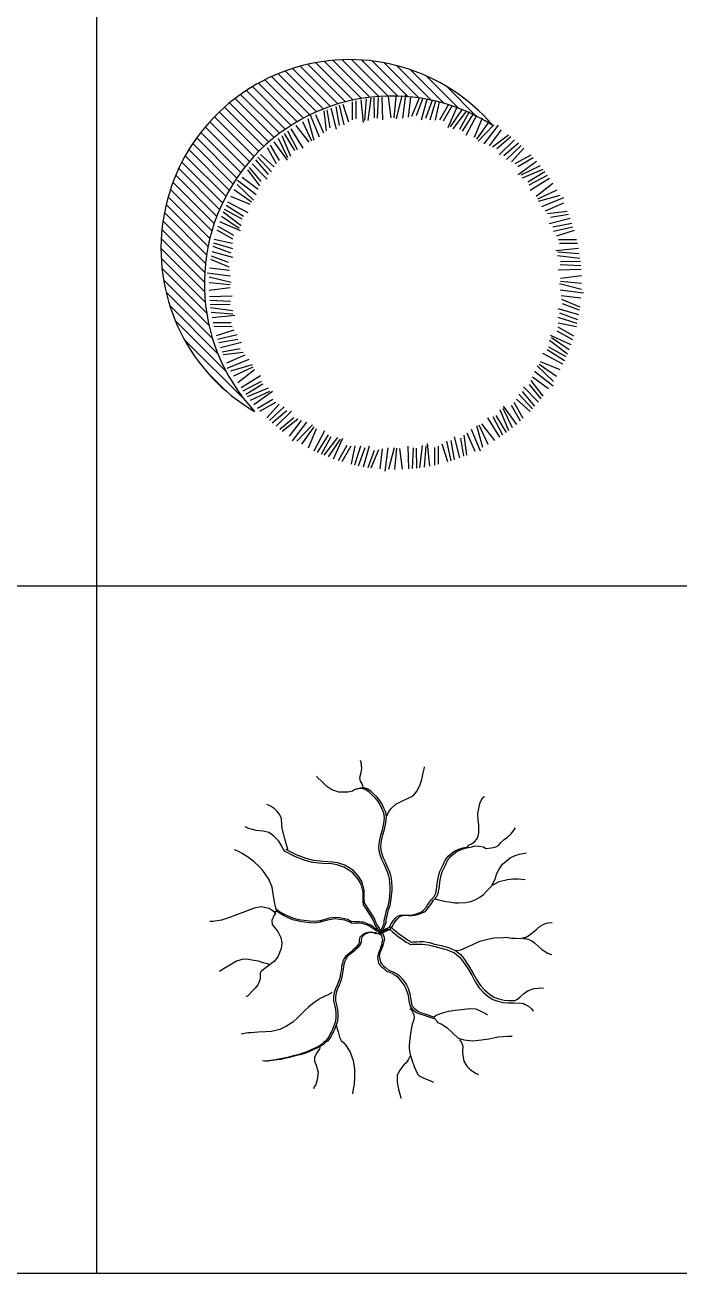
# Model space of a CAD drawing. Header units: millimetres. Extents: x -4017 to 59953, y -688 to 66564.
# Drawn here: x 3594 to 5842, y 9376 to 13663 of the extents above; entities that cross this region are included whole.
import ezdxf

# ---------------------------------------------------------------- set-up
doc = ezdxf.new("R2010")
doc.units = ezdxf.units.MM
doc.layers.add('www.cad-blocks.net', color=7, linetype='Continuous')
doc.styles.get("Standard").update_dxf_attribs({"font": 'arial.ttf'})

# ---------------------------------------------------------------- blocks, each defined once
blk = doc.blocks.new('A$C516926BB')
for p, q in [((6.2986, 38.5194), (6.2986, 0)), ((0, 2.361), (60.3118, 2.361)), ((0, 0), (62.4121, 0))]:
    blk.add_line(p, q)
blk = doc.blocks.new('A$C35657ADE')
for p, q in [((0.5579, 1.2445), (0.4273, 1.3751)), ((0.5823, 1.2535), (0.4522, 1.3836)), ((0.6075, 1.2617), (0.478, 1.3912)), ((0.6337, 1.269), (0.5048, 1.3979)), ((0.6607, 1.2753), (0.5325, 1.4035)), ((0.6889, 1.2806), (0.5614, 1.4081)), ((0.7182, 1.2847), (0.5914, 1.4115)), ((0.7487, 1.2876), (0.6228, 1.4135)), ((0.7807, 1.289), (0.6558, 1.4139)), ((0.8143, 1.2888), (0.6905, 1.4126)), ((0.8499, 1.2867), (0.7274, 1.4091)), ((0.8877, 1.2822), (0.7669, 1.4031)), ((0.9285, 1.2748), (0.8098, 1.3936)), ((0.9732, 1.2636), (0.8574, 1.3794)), ((0.4679, 1.2008), (0.3354, 1.3334)), ((0.4893, 1.2128), (0.3572, 1.3449)), ((0.5115, 1.2241), (0.3798, 1.3557)), ((0.5343, 1.2347), (0.4032, 1.3658)), ((1.0234, 1.2467), (0.9123, 1.3578)), ((0.4077, 1.1609), (0.2737, 1.2948)), ((0.4271, 1.1748), (0.2936, 1.3083)), ((0.4472, 1.1882), (0.3142, 1.3212)), ((0.7802, 1.2862), (0.7899, 1.2145)), ((0.8069, 1.2867), (0.8001, 1.2139)), ((0.8269, 1.2864), (0.8081, 1.2112)), ((0.8403, 1.2933), (0.8297, 1.2128)), ((1.0832, 1.2203), (0.982, 1.3215)), ((0.3531, 1.1152), (0.2179, 1.2504)), ((0.3707, 1.131), (0.2359, 1.2658)), ((0.3889, 1.1463), (0.2545, 1.2806)), ((0.584, 1.2473), (0.6023, 1.1753)), ((0.6013, 1.2534), (0.6128, 1.1879)), ((0.6128, 1.2571), (0.6284, 1.1901)), ((0.6249, 1.2608), (0.6444, 1.2002)), ((0.657, 1.2693), (0.6565, 1.207)), ((0.6699, 1.2722), (0.6698, 1.211)), ((0.6868, 1.2757), (0.695, 1.1982)), ((0.7055, 1.2789), (0.6997, 1.2055)), ((0.721, 1.2812), (0.7113, 1.2044)), ((0.7314, 1.2825), (0.7326, 1.2139)), ((0.7461, 1.284), (0.7432, 1.2128)), ((0.7589, 1.285), (0.7616, 1.2068)), ((0.8572, 1.2846), (0.849, 1.2166)), ((0.8877, 1.2814), (0.8614, 1.2183)), ((0.8985, 1.2799), (0.8765, 1.2208)), ((0.914, 1.2774), (0.8938, 1.206)), ((0.932, 1.2741), (0.9092, 1.2116)), ((0.9438, 1.2716), (0.9238, 1.2057)), ((0.9561, 1.2687), (0.9427, 1.2064)), ((0.9882, 1.26), (0.9566, 1.2063)), ((1.0008, 1.2561), (0.9702, 1.2031)), ((1.0172, 1.2506), (0.9855, 1.1795)), ((1.035, 1.2441), (0.9932, 1.1834)), ((0.3041, 1.064), (0.1675, 1.2005)), ((0.3198, 1.0817), (0.1837, 1.2178)), ((0.3362, 1.0987), (0.2005, 1.2344)), ((0.4867, 1.2018), (0.5171, 1.1354)), ((0.5042, 1.2115), (0.5254, 1.137)), ((0.5123, 1.2242), (0.5434, 1.1492)), ((0.5313, 1.2251), (0.5581, 1.1621)), ((0.5593, 1.2376), (0.568, 1.1697)), ((0.5694, 1.2417), (0.5799, 1.1795)), ((1.0495, 1.2383), (1.0028, 1.1766)), ((1.0592, 1.2342), (1.026, 1.1742)), ((1.0727, 1.2282), (1.0346, 1.1679)), ((1.0843, 1.2227), (1.0475, 1.1536)), ((1.1033, 1.2131), (1.0759, 1.146)), ((0.2745, 1.0267), (0.137, 1.1642)), ((0.289, 1.0457), (0.152, 1.1827)), ((0.4234, 1.1604), (0.4587, 1.1016)), ((0.4353, 1.169), (0.4685, 1.1059)), ((0.4459, 1.1763), (0.4873, 1.1099)), ((0.4637, 1.188), (0.5081, 1.1307)), ((1.1267, 1.2001), (1.0844, 1.1405)), ((1.1439, 1.1898), (1.09, 1.1342)), ((1.159, 1.1891), (1.1095, 1.1247)), ((1.1692, 1.1732), (1.1281, 1.1184)), ((0.2474, 0.987), (0.109, 1.1254)), ((0.2607, 1.0072), (0.1227, 1.1451)), ((0.3752, 1.1207), (0.4058, 1.0677)), ((0.3881, 1.1322), (0.434, 1.0692)), ((0.4027, 1.1443), (0.4344, 1.0778)), ((0.415, 1.154), (0.445, 1.0827)), ((1.194, 1.1551), (1.1397, 1.1136)), ((1.2026, 1.1484), (1.154, 1.1082)), ((1.2148, 1.1386), (1.1616, 1.0868)), ((1.2287, 1.1266), (1.1778, 1.0839)), ((1.2377, 1.1186), (1.1875, 1.0715)), ((0.223, 0.9446), (0.0836, 1.084)), ((0.2349, 0.9661), (0.096, 1.105)), ((0.3333, 1.0791), (0.3804, 1.0289)), ((0.342, 1.0884), (0.3892, 1.0456)), ((0.3655, 1.1118), (0.3963, 1.0575)), ((1.2469, 1.1099), (1.2042, 1.0627)), ((1.2704, 1.0864), (1.2161, 1.0556)), ((1.2793, 1.0767), (1.2263, 1.0461)), ((0.2015, 0.8993), (0.0609, 1.0399)), ((0.2119, 0.9223), (0.0719, 1.0623)), ((0.2968, 1.0354), (0.3383, 0.9811)), ((0.3035, 1.044), (0.3437, 0.9954)), ((0.3133, 1.0562), (0.3651, 1.003)), ((0.3252, 1.0701), (0.3679, 1.0192)), ((1.2908, 1.0638), (1.2278, 1.0179)), ((1.3029, 1.0492), (1.2364, 1.0175)), ((1.3126, 1.0369), (1.2413, 1.0069)), ((0.1829, 0.851), (0.0411, 0.9928)), ((0.1918, 0.8756), (0.0506, 1.0167)), ((0.2628, 1.0004), (0.3272, 0.9509)), ((0.2787, 1.0106), (0.3335, 0.9695)), ((1.319, 1.0285), (1.2602, 0.9932)), ((1.3276, 1.0166), (1.2645, 0.9834)), ((1.3349, 1.006), (1.2685, 0.9646)), ((1.3466, 0.9882), (1.2893, 0.9438)), ((0.1749, 0.8256), (0.0324, 0.9681)), ((0.2388, 0.9447), (0.3059, 0.9173)), ((0.2518, 0.9681), (0.3114, 0.9258)), ((0.2621, 0.9853), (0.3177, 0.9314)), ((1.3604, 0.9652), (1.294, 0.9347)), ((1.3701, 0.9477), (1.2956, 0.9265)), ((0.1617, 0.772), (0.0177, 0.916)), ((0.1678, 0.7993), (0.0246, 0.9425)), ((0.2177, 0.9006), (0.2777, 0.8674)), ((0.2237, 0.9141), (0.284, 0.876)), ((0.2292, 0.9257), (0.2983, 0.8889)), ((1.3828, 0.9396), (1.3078, 0.9085)), ((1.3837, 0.9206), (1.3207, 0.8938)), ((0.1528, 0.7141), (0.0069, 0.86)), ((0.1567, 0.7437), (0.0118, 0.8885)), ((0.2013, 0.8586), (0.2724, 0.8269)), ((0.2078, 0.8764), (0.2685, 0.8346)), ((0.2136, 0.8909), (0.2752, 0.8442)), ((1.3962, 0.8926), (1.3283, 0.8838)), ((1.4059, 0.8679), (1.3339, 0.8496)), ((1.4003, 0.8825), (1.3381, 0.872)), ((0.1502, 0.6833), (0.0032, 0.8303)), ((0.1919, 0.8296), (0.2456, 0.798)), ((0.1958, 0.8422), (0.2488, 0.8116)), ((1.412, 0.8506), (1.3465, 0.8391)), ((1.4157, 0.8391), (1.3487, 0.8235)), ((1.4194, 0.827), (1.3588, 0.8075)), ((0.149, 0.6511), (0.0009, 0.7992)), ((0.1778, 0.7734), (0.2403, 0.7506)), ((0.1803, 0.7852), (0.2462, 0.7652)), ((0.1832, 0.7975), (0.2455, 0.7841)), ((1.4279, 0.7949), (1.3656, 0.7954)), ((1.4308, 0.782), (1.3696, 0.7821)), ((0.1496, 0.6171), (0, 0.7667)), ((0.1521, 0.5811), (0.0008, 0.7324)), ((0.1705, 0.7291), (0.2336, 0.7028)), ((0.172, 0.7399), (0.2311, 0.7179)), ((0.1745, 0.7554), (0.2459, 0.7352)), ((1.4343, 0.7651), (1.3568, 0.7569)), ((1.4398, 0.7309), (1.363, 0.7406)), ((1.4375, 0.7464), (1.3641, 0.7522)), ((0.1571, 0.5428), (0.0037, 0.6961)), ((0.1673, 0.6986), (0.2353, 0.6904)), ((1.4436, 0.693), (1.3654, 0.6903)), ((1.4426, 0.7058), (1.3714, 0.7087)), ((1.4411, 0.7205), (1.3725, 0.7193)), ((0.1651, 0.5013), (0.0091, 0.6573)), ((0.1586, 0.6817), (0.2391, 0.6711)), ((0.1652, 0.6483), (0.238, 0.6415)), ((0.1655, 0.6683), (0.2407, 0.6495)), ((1.445, 0.6249), (1.3698, 0.6438)), ((1.4453, 0.645), (1.3725, 0.6518)), ((1.4448, 0.6717), (1.373, 0.662)), ((0.1773, 0.4557), (0.0176, 0.6154)), ((0.1657, 0.6216), (0.2374, 0.6313)), ((0.1668, 0.6003), (0.2451, 0.603)), ((1.4519, 0.6116), (1.3714, 0.6222)), ((1.4432, 0.5947), (1.3752, 0.6029)), ((0.1956, 0.404), (0.0305, 0.5691)), ((0.1679, 0.5875), (0.2391, 0.5846)), ((0.1694, 0.5728), (0.238, 0.574)), ((0.1707, 0.5624), (0.2475, 0.5527)), ((1.436, 0.5379), (1.3646, 0.5581)), ((1.44, 0.5642), (1.3769, 0.5905)), ((1.4385, 0.5534), (1.3794, 0.5754)), ((0.2247, 0.3415), (0.0498, 0.5164)), ((0.173, 0.5469), (0.2464, 0.5411)), ((0.1762, 0.5282), (0.2537, 0.5364)), ((1.4302, 0.5081), (1.3643, 0.528)), ((1.4327, 0.5199), (1.3702, 0.5427)), ((0.1796, 0.5113), (0.2409, 0.5112)), ((0.1826, 0.4984), (0.2449, 0.4979)), ((0.1911, 0.4663), (0.2517, 0.4858)), ((1.4147, 0.4511), (1.3617, 0.4817)), ((1.4186, 0.4637), (1.3649, 0.4953)), ((1.4273, 0.4957), (1.365, 0.5092)), ((0.2879, 0.2449), (0.081, 0.4518)), ((0.1948, 0.4542), (0.2618, 0.4698)), ((0.1985, 0.4427), (0.264, 0.4542)), ((0.2046, 0.4254), (0.2766, 0.4437)), ((1.3969, 0.4024), (1.3352, 0.4491)), ((1.4092, 0.4347), (1.3381, 0.4664)), ((1.4027, 0.4169), (1.342, 0.4587)), ((0.2102, 0.4108), (0.2724, 0.4213)), ((0.2143, 0.4007), (0.2822, 0.4094)), ((0.2268, 0.3727), (0.2898, 0.3995)), ((1.3813, 0.3676), (1.3122, 0.4044)), ((1.3868, 0.3792), (1.3265, 0.4173)), ((1.3928, 0.3927), (1.3328, 0.4259)), ((0.2277, 0.3537), (0.3027, 0.3848)), ((0.2404, 0.3456), (0.3149, 0.3668)), ((0.2501, 0.3281), (0.3165, 0.3585)), ((0.2639, 0.3051), (0.3212, 0.3495)), ((1.3484, 0.308), (1.2928, 0.3619)), ((1.3587, 0.3252), (1.2991, 0.3674)), ((1.3717, 0.3486), (1.3046, 0.376)), ((0.224, 0.2754), (0.1582, 0.3412)), ((0.2756, 0.2873), (0.342, 0.3287)), ((0.2829, 0.2767), (0.346, 0.3099)), ((0.2915, 0.2648), (0.3503, 0.3001)), ((1.3137, 0.2579), (1.2722, 0.3122)), ((1.3318, 0.2827), (1.277, 0.3238)), ((1.3477, 0.2929), (1.2833, 0.3424)), ((0.2979, 0.2564), (0.3692, 0.2864)), ((0.3076, 0.2441), (0.3741, 0.2758)), ((0.3197, 0.2295), (0.3827, 0.2754)), ((1.2772, 0.2142), (1.2301, 0.2644)), ((1.2852, 0.2232), (1.2425, 0.2741)), ((1.2972, 0.2371), (1.2454, 0.2903)), ((1.307, 0.2493), (1.2668, 0.2979)), ((0.3312, 0.2166), (0.3842, 0.2472)), ((0.3401, 0.2069), (0.3943, 0.2377)), ((0.3635, 0.1834), (0.4063, 0.2306)), ((0.3728, 0.1747), (0.423, 0.2218)), ((1.2078, 0.149), (1.1761, 0.2155)), ((1.2224, 0.1611), (1.1765, 0.2241)), ((1.2353, 0.1726), (1.2047, 0.2256)), ((1.245, 0.1815), (1.2142, 0.2358)), ((1.2685, 0.2049), (1.2213, 0.2477)), ((0.3818, 0.1666), (0.4327, 0.2093)), ((0.3957, 0.1547), (0.4489, 0.2065)), ((0.4079, 0.1449), (0.4565, 0.1851)), ((0.4165, 0.1382), (0.4708, 0.1797)), ((0.4413, 0.1201), (0.4824, 0.1749)), ((1.1646, 0.117), (1.1232, 0.1834)), ((1.1752, 0.1243), (1.142, 0.1874)), ((1.1871, 0.1329), (1.1518, 0.1917)), ((1.1955, 0.1393), (1.1655, 0.2106)), ((0.4515, 0.1042), (0.501, 0.1686)), ((0.4666, 0.1035), (0.5205, 0.1591)), ((0.4838, 0.0932), (0.526, 0.1528)), ((0.5072, 0.0802), (0.5346, 0.1473)), ((0.5262, 0.0706), (0.563, 0.1397)), ((1.0792, 0.0682), (1.0524, 0.1312)), ((1.0982, 0.0691), (1.0671, 0.1441)), ((1.1063, 0.0818), (1.0851, 0.1563)), ((1.1238, 0.0915), (1.0933, 0.1579)), ((1.1468, 0.1053), (1.1024, 0.1626)), ((0.5378, 0.0651), (0.5759, 0.1254)), ((0.5513, 0.0591), (0.5845, 0.1191)), ((0.561, 0.055), (0.6077, 0.1166)), ((0.5755, 0.0492), (0.6173, 0.1099)), ((0.5933, 0.0427), (0.625, 0.1138)), ((0.6097, 0.0372), (0.6403, 0.0902)), ((0.6223, 0.0333), (0.6539, 0.087)), ((0.6543, 0.0246), (0.6678, 0.0869)), ((0.6667, 0.0217), (0.6866, 0.0876)), ((0.6965, 0.0159), (0.7167, 0.0873)), ((0.8516, 0.0082), (0.8489, 0.0865)), ((0.8895, 0.0121), (0.8992, 0.0889)), ((0.905, 0.0144), (0.9108, 0.0878)), ((0.9237, 0.0176), (0.9155, 0.0951)), ((0.9535, 0.024), (0.954, 0.0863)), ((0.9856, 0.0325), (0.9661, 0.0931)), ((0.9977, 0.0362), (0.9821, 0.1032)), ((1.0092, 0.0399), (0.9977, 0.1054)), ((1.0265, 0.046), (1.0082, 0.118)), ((1.0411, 0.0516), (1.0306, 0.1138)), ((1.0512, 0.0557), (1.0424, 0.1236)), ((0.6785, 0.0192), (0.7013, 0.0817)), ((0.712, 0.0134), (0.734, 0.0725)), ((0.7228, 0.0119), (0.7491, 0.075)), ((0.7533, 0.0087), (0.7615, 0.0767)), ((0.7702, 0), (0.7808, 0.0805)), ((0.7835, 0.0069), (0.8024, 0.0821)), ((0.8036, 0.0066), (0.8104, 0.0794)), ((0.8303, 0.0071), (0.8206, 0.0788)), ((0.8644, 0.0093), (0.8673, 0.0805)), ((0.8791, 0.0108), (0.8779, 0.0794)), ((0.9406, 0.021), (0.9407, 0.0823))]:
    blk.add_line(p, q)
for centre, radius, start, end in [((0.6484, 0.7656), 0.6484, 40.623, 239.745), ((0.7935, 0.6446), 0.6445, 57.4265, 222.9415)]:
    blk.add_arc(centre, radius, start, end)
at = {"width": 0.8, "flags": 9}
for tag, p in [('XSIZE', (0.8032, 0.6378)), ('YSIZE', (0.8049, 0.6413))]:
    blk.add_attdef(tag, p, '', height=0.000252, rotation=334.4599, dxfattribs=at)
blk = doc.blocks.new('A$C0A6C3B60')
for p, q in [((0.5207, 1.155), (0.5185, 1.1609)), ((0.5163, 1.1023), (0.5205, 1.1198)), ((0.5205, 1.1198), (0.5225, 1.1329)), ((0.5225, 1.1329), (0.5207, 1.155)), ((0.7286, 1.0952), (0.7337, 1.1179)), ((0.7337, 1.1179), (0.7377, 1.1366)), ((0.7377, 1.1366), (0.7383, 1.1391)), ((0.3708, 1.1025), (0.3682, 1.1069)), ((0.3854, 1.0883), (0.3708, 1.1025)), ((0.4024, 1.0713), (0.3854, 1.0883)), ((0.5183, 1.089), (0.5163, 1.1023)), ((0.5247, 1.0782), (0.5183, 1.089)), ((0.5272, 1.0694), (0.5247, 1.0782)), ((0.7127, 1.0561), (0.7229, 1.0782)), ((0.7229, 1.0782), (0.7286, 1.0952)), ((0.4201, 1.0595), (0.4024, 1.0713)), ((0.4434, 1.052), (0.4201, 1.0595)), ((0.4741, 1.0522), (0.4434, 1.052)), ((0.4905, 1.0554), (0.4741, 1.0522)), ((0.4973, 1.06), (0.4905, 1.0554)), ((0.5053, 1.063), (0.4973, 1.06)), ((0.5066, 1.0623), (0.5053, 1.063)), ((0.5099, 1.063), (0.5062, 1.0625)), ((0.5062, 1.0625), (0.5066, 1.0623)), ((0.523, 1.0646), (0.5099, 1.063)), ((0.5168, 1.0651), (0.513, 1.0646)), ((0.5298, 1.0667), (0.5168, 1.0651)), ((0.534, 1.0609), (0.523, 1.0646)), ((0.5298, 1.0667), (0.5272, 1.0694)), ((0.5409, 1.063), (0.5298, 1.0667)), ((0.5466, 1.0533), (0.534, 1.0609)), ((0.5535, 1.0554), (0.5409, 1.063)), ((0.557, 1.043), (0.5466, 1.0533)), ((0.5639, 1.0451), (0.5535, 1.0554)), ((0.5687, 1.0324), (0.557, 1.043)), ((0.5756, 1.0345), (0.5639, 1.0451)), ((0.5765, 1.0228), (0.5687, 1.0324)), ((0.5833, 1.0248), (0.5756, 1.0345)), ((0.6777, 1.0285), (0.6985, 1.0393)), ((0.6985, 1.0393), (0.7127, 1.0561)), ((0.9325, 1.0234), (0.9356, 1.0292)), ((0.9356, 1.0292), (0.9389, 1.0329)), ((0.9389, 1.0329), (0.9446, 1.0366)), ((0.2021, 1.0071), (0.1957, 1.0094)), ((0.2112, 1.0023), (0.2021, 1.0071)), ((0.2209, 0.9959), (0.2112, 1.0023)), ((0.2313, 0.9857), (0.2209, 0.9959)), ((0.5849, 1.0106), (0.5765, 1.0228)), ((0.5917, 1.0126), (0.5833, 1.0248)), ((0.5913, 0.9952), (0.5849, 1.0106)), ((0.5977, 0.9807), (0.5913, 0.9952)), ((0.5981, 0.9972), (0.5917, 1.0126)), ((0.6046, 0.9827), (0.5981, 0.9972)), ((0.6123, 0.9784), (0.622, 0.9947)), ((0.622, 0.9947), (0.6393, 1.0101)), ((0.6393, 1.0101), (0.6623, 1.0214)), ((0.6623, 1.0214), (0.6777, 1.0285)), ((0.9214, 0.9779), (0.9285, 1.0126)), ((0.9285, 1.0126), (0.9325, 1.0234)), ((0.2397, 0.9765), (0.2313, 0.9857)), ((0.2461, 0.9611), (0.2397, 0.9765)), ((0.2477, 0.942), (0.2461, 0.9611)), ((0.5942, 0.922), (0.5986, 0.9441)), ((0.6001, 0.9637), (0.5977, 0.9807)), ((0.5986, 0.9441), (0.6001, 0.9637)), ((0.601, 0.9241), (0.6054, 0.9462)), ((0.607, 0.9657), (0.6046, 0.9827)), ((0.6054, 0.9462), (0.607, 0.9657)), ((0.6099, 0.9715), (0.6123, 0.9784)), ((0.9219, 0.9556), (0.9214, 0.9779)), ((0.9243, 0.94), (0.9219, 0.9556)), ((0.1223, 0.9326), (0.1221, 0.9328)), ((0.1333, 0.9264), (0.1223, 0.9326)), ((0.1466, 0.923), (0.1333, 0.9264)), ((0.1597, 0.92), (0.1466, 0.923)), ((0.1833, 0.9179), (0.1597, 0.92)), ((0.2028, 0.9128), (0.1833, 0.9179)), ((0.2194, 0.9018), (0.2028, 0.9128)), ((0.237, 0.8834), (0.2194, 0.9018)), ((0.2494, 0.9264), (0.2477, 0.942)), ((0.2578, 0.8919), (0.2494, 0.9264)), ((0.5835, 0.8825), (0.5884, 0.9036)), ((0.5884, 0.9036), (0.5942, 0.922)), ((0.5904, 0.8846), (0.5953, 0.9057)), ((0.5953, 0.9057), (0.601, 0.9241)), ((0.9174, 0.8903), (0.9221, 0.9009)), ((0.9221, 0.9009), (0.925, 0.9126)), ((0.9245, 0.9273), (0.9243, 0.94)), ((0.925, 0.9126), (0.9245, 0.9273)), ((1.0229, 0.897), (1.0346, 0.9073)), ((1.0346, 0.9073), (1.0466, 0.922)), ((1.0466, 0.922), (1.051, 0.9294)), ((0.2474, 0.8662), (0.237, 0.8834)), ((0.2525, 0.8563), (0.2474, 0.8662)), ((0.2651, 0.8678), (0.2578, 0.8919)), ((0.2671, 0.8593), (0.2651, 0.8678)), ((0.268, 0.8558), (0.2671, 0.8593)), ((0.5816, 0.8643), (0.5835, 0.8825)), ((0.5827, 0.8489), (0.5816, 0.8643)), ((0.5884, 0.8664), (0.5904, 0.8846)), ((0.5895, 0.851), (0.5884, 0.8664)), ((0.8562, 0.8561), (0.8697, 0.8604)), ((0.8644, 0.8549), (0.8779, 0.8593)), ((0.8697, 0.8604), (0.8863, 0.8634)), ((0.8779, 0.8593), (0.8944, 0.8623)), ((0.8863, 0.8634), (0.8894, 0.8694)), ((0.8894, 0.8694), (0.8993, 0.8742)), ((0.8944, 0.8623), (0.9011, 0.8634)), ((0.8993, 0.8742), (0.9097, 0.8816)), ((0.9011, 0.8634), (0.9113, 0.8671)), ((0.9097, 0.8816), (0.9174, 0.8903)), ((0.9113, 0.8671), (0.9256, 0.8666)), ((0.9256, 0.8666), (0.9404, 0.8634)), ((0.9404, 0.8634), (0.9482, 0.8586)), ((0.9482, 0.8586), (0.9679, 0.8602)), ((0.9679, 0.8602), (0.9829, 0.8639)), ((0.9829, 0.8639), (0.9935, 0.8696)), ((0.9935, 0.8696), (0.9997, 0.879)), ((0.9997, 0.879), (1.0114, 0.8896)), ((1.0114, 0.8896), (1.0229, 0.897)), ((0.0971, 0.8492), (0.0849, 0.8535)), ((0.1092, 0.8425), (0.0971, 0.8492)), ((0.13, 0.8298), (0.1092, 0.8425)), ((0.153, 0.8121), (0.13, 0.8298)), ((0.2589, 0.848), (0.2525, 0.8563)), ((0.2919, 0.8305), (0.2589, 0.848)), ((0.2623, 0.8547), (0.268, 0.8558)), ((0.2952, 0.8372), (0.2623, 0.8547)), ((0.3275, 0.8174), (0.2919, 0.8305)), ((0.3308, 0.8241), (0.2952, 0.8372)), ((0.3529, 0.8103), (0.3275, 0.8174)), ((0.3562, 0.817), (0.3308, 0.8241)), ((0.3912, 0.8131), (0.3562, 0.817)), ((0.5869, 0.8328), (0.5827, 0.8489)), ((0.5911, 0.8204), (0.5869, 0.8328)), ((0.5937, 0.8349), (0.5895, 0.851)), ((0.597, 0.8089), (0.5911, 0.8204)), ((0.5979, 0.8225), (0.5937, 0.8349)), ((0.6039, 0.811), (0.5979, 0.8225)), ((0.8016, 0.8025), (0.8093, 0.8177)), ((0.8093, 0.8177), (0.819, 0.8319)), ((0.8098, 0.8013), (0.8175, 0.8165)), ((0.8175, 0.8165), (0.8272, 0.8308)), ((0.819, 0.8319), (0.8387, 0.8482)), ((0.8272, 0.8308), (0.8469, 0.8471)), ((0.8387, 0.8482), (0.8562, 0.8561)), ((0.8469, 0.8471), (0.8644, 0.8549)), ((1.0059, 0.8041), (1.0198, 0.8163)), ((1.0198, 0.8163), (1.032, 0.8262)), ((1.032, 0.8262), (1.0499, 0.8344)), ((1.0499, 0.8344), (1.064, 0.8383)), ((1.064, 0.8383), (1.0762, 0.8411)), ((1.0762, 0.8411), (1.0884, 0.8434)), ((0.1711, 0.7956), (0.153, 0.8121)), ((0.1822, 0.7825), (0.1711, 0.7956)), ((0.2025, 0.7526), (0.1822, 0.7825)), ((0.3879, 0.8064), (0.3529, 0.8103)), ((0.4188, 0.805), (0.3879, 0.8064)), ((0.4221, 0.8117), (0.3912, 0.8131)), ((0.4374, 0.8027), (0.4188, 0.805)), ((0.4407, 0.8094), (0.4221, 0.8117)), ((0.461, 0.794), (0.4374, 0.8027)), ((0.4644, 0.8006), (0.4407, 0.8094)), ((0.4911, 0.7756), (0.461, 0.794)), ((0.4944, 0.7822), (0.4644, 0.8006)), ((0.5104, 0.7533), (0.4911, 0.7756)), ((0.5137, 0.7599), (0.4944, 0.7822)), ((0.6028, 0.796), (0.597, 0.8089)), ((0.607, 0.7848), (0.6028, 0.796)), ((0.6096, 0.7981), (0.6039, 0.811)), ((0.6123, 0.7744), (0.607, 0.7848)), ((0.6138, 0.7868), (0.6096, 0.7981)), ((0.6149, 0.7634), (0.6123, 0.7744)), ((0.6191, 0.7765), (0.6138, 0.7868)), ((0.6218, 0.7655), (0.6191, 0.7765)), ((0.7874, 0.7675), (0.7907, 0.7795)), ((0.7907, 0.7795), (0.7952, 0.7889)), ((0.7952, 0.7889), (0.8016, 0.8025)), ((0.7956, 0.7664), (0.7989, 0.7783)), ((0.7989, 0.7783), (0.8033, 0.7878)), ((0.8033, 0.7878), (0.8098, 0.8013)), ((0.9807, 0.7542), (0.9869, 0.7721)), ((0.9869, 0.7721), (0.9942, 0.7871)), ((0.9942, 0.7871), (1.0059, 0.8041)), ((0.214, 0.7252), (0.2025, 0.7526)), ((0.5207, 0.7358), (0.5104, 0.7533)), ((0.5241, 0.7425), (0.5137, 0.7599)), ((0.5269, 0.7087), (0.5207, 0.7358)), ((0.5303, 0.7153), (0.5241, 0.7425)), ((0.6174, 0.7537), (0.6149, 0.7634)), ((0.6187, 0.7404), (0.6174, 0.7537)), ((0.62, 0.725), (0.6187, 0.7404)), ((0.6242, 0.7558), (0.6218, 0.7655)), ((0.6256, 0.7425), (0.6242, 0.7558)), ((0.6269, 0.7271), (0.6256, 0.7425)), ((0.7808, 0.7275), (0.7828, 0.7448)), ((0.7828, 0.7448), (0.7874, 0.7675)), ((0.789, 0.7264), (0.791, 0.7436)), ((0.791, 0.7436), (0.7956, 0.7664)), ((0.9544, 0.7156), (0.9718, 0.7321)), ((0.9696, 0.7326), (0.9727, 0.7367)), ((0.9718, 0.7321), (0.9951, 0.745)), ((0.9727, 0.7367), (0.9807, 0.7542)), ((0.9951, 0.745), (1.0229, 0.7517)), ((1.0229, 0.7517), (1.0419, 0.7537)), ((1.0419, 0.7537), (1.0598, 0.754)), ((1.0598, 0.754), (1.0729, 0.7533)), ((1.0729, 0.7533), (1.0835, 0.7523)), ((0.2196, 0.6944), (0.214, 0.7252)), ((0.2258, 0.6583), (0.2196, 0.6944)), ((0.5274, 0.6907), (0.5269, 0.7087)), ((0.5269, 0.6779), (0.5274, 0.6907)), ((0.5307, 0.6974), (0.5303, 0.7153)), ((0.5303, 0.6845), (0.5307, 0.6974)), ((0.6172, 0.6831), (0.6205, 0.713)), ((0.6205, 0.713), (0.62, 0.725)), ((0.624, 0.6852), (0.6273, 0.7151)), ((0.6273, 0.7151), (0.6269, 0.7271)), ((0.7607, 0.6815), (0.7708, 0.6933)), ((0.7688, 0.6804), (0.779, 0.6921)), ((0.7708, 0.6933), (0.7766, 0.7043)), ((0.7766, 0.7043), (0.7788, 0.7179)), ((0.7788, 0.7179), (0.7808, 0.7275)), ((0.779, 0.6921), (0.7848, 0.7031)), ((0.7848, 0.7031), (0.787, 0.7167)), ((0.787, 0.7167), (0.789, 0.7264)), ((0.9124, 0.6824), (0.9281, 0.6912)), ((0.9281, 0.6912), (0.9404, 0.7008)), ((0.9404, 0.7008), (0.9544, 0.7156)), ((0.1528, 0.6537), (0.1225, 0.6422)), ((0.1773, 0.6581), (0.1528, 0.6537)), ((0.2041, 0.6523), (0.1773, 0.6581)), ((0.2147, 0.6454), (0.2041, 0.6523)), ((0.222, 0.6392), (0.2147, 0.6454)), ((0.2286, 0.65), (0.2258, 0.6583)), ((0.2291, 0.6452), (0.2286, 0.65)), ((0.2304, 0.6429), (0.2291, 0.6452)), ((0.2366, 0.6434), (0.2306, 0.648)), ((0.2541, 0.6332), (0.2366, 0.6434)), ((0.5285, 0.665), (0.5269, 0.6779)), ((0.5404, 0.6466), (0.5285, 0.665)), ((0.5318, 0.6716), (0.5303, 0.6845)), ((0.5437, 0.6532), (0.5318, 0.6716)), ((0.5621, 0.613), (0.5404, 0.6466)), ((0.5654, 0.6197), (0.5437, 0.6532)), ((0.6048, 0.6346), (0.6079, 0.6468)), ((0.6079, 0.6468), (0.6132, 0.6601)), ((0.6116, 0.6367), (0.6147, 0.6489)), ((0.6132, 0.6601), (0.6172, 0.6831)), ((0.6147, 0.6489), (0.62, 0.6622)), ((0.62, 0.6622), (0.624, 0.6852)), ((0.7271, 0.6406), (0.7341, 0.6459)), ((0.7341, 0.6459), (0.745, 0.6583)), ((0.7352, 0.6395), (0.7423, 0.6447)), ((0.7423, 0.6447), (0.7531, 0.6572)), ((0.745, 0.6583), (0.7534, 0.6705)), ((0.7531, 0.6572), (0.7616, 0.6693)), ((0.7534, 0.6705), (0.7607, 0.6815)), ((0.7616, 0.6693), (0.7688, 0.6804)), ((0.775, 0.685), (0.787, 0.6815)), ((0.787, 0.6815), (0.7916, 0.6813)), ((0.7916, 0.6813), (0.7967, 0.6792)), ((0.7967, 0.6792), (0.8129, 0.6765)), ((0.8129, 0.6765), (0.8232, 0.6751)), ((0.8232, 0.6751), (0.8425, 0.6712)), ((0.8425, 0.6712), (0.8549, 0.6721)), ((0.8549, 0.6721), (0.879, 0.673)), ((0.879, 0.673), (0.8973, 0.6758)), ((0.8973, 0.6758), (0.9124, 0.6824)), ((0.0122, 0.607), (0, 0.6075)), ((0.0405, 0.6116), (0.0122, 0.607)), ((0.0679, 0.6208), (0.0405, 0.6116)), ((0.0918, 0.6305), (0.0679, 0.6208)), ((0.1225, 0.6422), (0.0918, 0.6305)), ((0.2209, 0.6296), (0.2129, 0.6109)), ((0.2129, 0.6109), (0.214, 0.5974)), ((0.226, 0.636), (0.2209, 0.6296)), ((0.2304, 0.6429), (0.222, 0.6392)), ((0.222, 0.6392), (0.2267, 0.6362)), ((0.2267, 0.6362), (0.226, 0.636)), ((0.2364, 0.6383), (0.2304, 0.6429)), ((0.2539, 0.6282), (0.2364, 0.6383)), ((0.2669, 0.6215), (0.2539, 0.6282)), ((0.2671, 0.6266), (0.2541, 0.6332)), ((0.2855, 0.6137), (0.2669, 0.6215)), ((0.2857, 0.6188), (0.2671, 0.6266)), ((0.3045, 0.6082), (0.2855, 0.6137)), ((0.3047, 0.6132), (0.2857, 0.6188)), ((0.3244, 0.6054), (0.3045, 0.6082)), ((0.3246, 0.6105), (0.3047, 0.6132)), ((0.3438, 0.6031), (0.3244, 0.6054)), ((0.3441, 0.6082), (0.3246, 0.6105)), ((0.3591, 0.6022), (0.3438, 0.6031)), ((0.3593, 0.6073), (0.3441, 0.6082)), ((0.379, 0.6047), (0.3591, 0.6022)), ((0.3792, 0.6098), (0.3593, 0.6073)), ((0.3918, 0.6082), (0.379, 0.6047)), ((0.3921, 0.6132), (0.3792, 0.6098)), ((0.4104, 0.6137), (0.3918, 0.6082)), ((0.4106, 0.6188), (0.3921, 0.6132)), ((0.4307, 0.6162), (0.4104, 0.6137)), ((0.431, 0.6213), (0.4106, 0.6188)), ((0.446, 0.6148), (0.4307, 0.6162)), ((0.4462, 0.6199), (0.431, 0.6213)), ((0.4639, 0.6119), (0.446, 0.6148)), ((0.4641, 0.6169), (0.4462, 0.6199)), ((0.4739, 0.6089), (0.4639, 0.6119)), ((0.4741, 0.6139), (0.4641, 0.6169)), ((0.4814, 0.605), (0.4739, 0.6089)), ((0.4816, 0.61), (0.4741, 0.6139)), ((0.4874, 0.602), (0.4814, 0.605)), ((0.4876, 0.607), (0.4816, 0.61)), ((0.4986, 0.6011), (0.4874, 0.602)), ((0.4989, 0.6061), (0.4876, 0.607)), ((0.5139, 0.6015), (0.4986, 0.6011)), ((0.5141, 0.6066), (0.4989, 0.6061)), ((0.5227, 0.6004), (0.5139, 0.6015)), ((0.523, 0.6054), (0.5141, 0.6066)), ((0.5278, 0.5999), (0.5227, 0.6004)), ((0.528, 0.605), (0.523, 0.6054)), ((0.5338, 0.6027), (0.528, 0.605)), ((0.5395, 0.6011), (0.5338, 0.6027)), ((0.5471, 0.5976), (0.5395, 0.6011)), ((0.5698, 0.593), (0.5621, 0.613)), ((0.5732, 0.5997), (0.5654, 0.6197)), ((0.5957, 0.593), (0.599, 0.6015)), ((0.599, 0.6015), (0.5997, 0.6086)), ((0.5997, 0.6086), (0.601, 0.6167)), ((0.601, 0.6167), (0.603, 0.625)), ((0.6026, 0.5951), (0.6059, 0.6036)), ((0.603, 0.625), (0.6048, 0.6346)), ((0.6059, 0.6036), (0.6065, 0.6107)), ((0.6065, 0.6107), (0.6079, 0.6188)), ((0.6079, 0.6188), (0.6099, 0.627)), ((0.6099, 0.627), (0.6116, 0.6367)), ((0.6233, 0.599), (0.63, 0.6102)), ((0.63, 0.6102), (0.6382, 0.6194)), ((0.6315, 0.5978), (0.6382, 0.6091)), ((0.6382, 0.6194), (0.645, 0.6259)), ((0.6382, 0.6091), (0.6463, 0.6183)), ((0.645, 0.6259), (0.6545, 0.6289)), ((0.6463, 0.6183), (0.6532, 0.6247)), ((0.6532, 0.6247), (0.6627, 0.6277)), ((0.6545, 0.6289), (0.6634, 0.6303)), ((0.6627, 0.6277), (0.6716, 0.6291)), ((0.6634, 0.6303), (0.6746, 0.6296)), ((0.6716, 0.6291), (0.6828, 0.6284)), ((0.6746, 0.6296), (0.6866, 0.6289)), ((0.6828, 0.6284), (0.6948, 0.6277)), ((0.6866, 0.6289), (0.697, 0.6305)), ((0.6948, 0.6277), (0.7052, 0.6293)), ((0.697, 0.6305), (0.7107, 0.6335)), ((0.7052, 0.6293), (0.7189, 0.6323)), ((0.7107, 0.6335), (0.7271, 0.6406)), ((0.7189, 0.6323), (0.7352, 0.6395)), ((1.1507, 0.5992), (1.1624, 0.6027)), ((1.1624, 0.6027), (1.1764, 0.6036)), ((0.214, 0.5974), (0.2227, 0.5868)), ((0.2227, 0.5868), (0.2337, 0.5737)), ((0.2337, 0.5737), (0.2441, 0.5521)), ((0.5256, 0.5633), (0.5159, 0.5541)), ((0.5322, 0.5631), (0.5225, 0.5539)), ((0.5373, 0.5684), (0.5256, 0.5633)), ((0.5336, 0.5976), (0.5278, 0.5999)), ((0.544, 0.5682), (0.5322, 0.5631)), ((0.5393, 0.596), (0.5336, 0.5976)), ((0.5521, 0.5705), (0.5373, 0.5684)), ((0.5468, 0.5925), (0.5393, 0.596)), ((0.5588, 0.5702), (0.544, 0.5682)), ((0.5528, 0.5893), (0.5468, 0.5925)), ((0.553, 0.5944), (0.5471, 0.5976)), ((0.563, 0.5689), (0.5521, 0.5705)), ((0.5575, 0.5863), (0.5528, 0.5893)), ((0.5577, 0.5914), (0.553, 0.5944)), ((0.5617, 0.5838), (0.5575, 0.5863)), ((0.5619, 0.5889), (0.5577, 0.5914)), ((0.5696, 0.5686), (0.5588, 0.5702)), ((0.5674, 0.579), (0.5617, 0.5838)), ((0.5676, 0.584), (0.5619, 0.5889)), ((0.5716, 0.5654), (0.563, 0.5689)), ((0.5709, 0.5769), (0.5674, 0.579)), ((0.5712, 0.582), (0.5676, 0.584)), ((0.5782, 0.5652), (0.5696, 0.5686)), ((0.5807, 0.576), (0.5698, 0.593)), ((0.5736, 0.5744), (0.5709, 0.5769)), ((0.5738, 0.5794), (0.5712, 0.582)), ((0.5793, 0.5666), (0.5716, 0.5654)), ((0.584, 0.5827), (0.5732, 0.5997)), ((0.5791, 0.5737), (0.5736, 0.5744)), ((0.5793, 0.5787), (0.5738, 0.5794)), ((0.586, 0.5663), (0.5782, 0.5652)), ((0.5886, 0.5641), (0.5791, 0.5737)), ((0.5889, 0.5692), (0.5793, 0.5787)), ((0.5889, 0.5692), (0.5793, 0.5666)), ((0.5838, 0.5675), (0.5807, 0.576)), ((0.5824, 0.5702), (0.5858, 0.5714)), ((0.5824, 0.5653), (0.5835, 0.5643)), ((0.5835, 0.5643), (0.5866, 0.5636)), ((0.5858, 0.567), (0.5838, 0.5675)), ((0.5871, 0.5741), (0.584, 0.5827)), ((0.5849, 0.5656), (0.6006, 0.5739)), ((0.5851, 0.5643), (0.5849, 0.5656)), ((0.5858, 0.5714), (0.5895, 0.5758)), ((0.5955, 0.5689), (0.586, 0.5663)), ((0.5866, 0.5636), (0.5897, 0.5587)), ((0.5891, 0.5737), (0.5871, 0.5741)), ((0.5889, 0.5692), (0.5893, 0.5723)), ((0.5889, 0.5692), (0.59, 0.5682)), ((0.5891, 0.5737), (0.6048, 0.582)), ((0.5893, 0.5723), (0.5891, 0.5737)), ((0.5893, 0.5723), (0.601, 0.5774)), ((0.5893, 0.5723), (0.5926, 0.5735)), ((0.5895, 0.5758), (0.5922, 0.5856)), ((0.5897, 0.5587), (0.5928, 0.5489)), ((0.59, 0.5682), (0.5931, 0.5675)), ((0.5922, 0.5856), (0.5957, 0.593)), ((0.5926, 0.5735), (0.5964, 0.5778)), ((0.5931, 0.5675), (0.5961, 0.5627)), ((0.5961, 0.5627), (0.5992, 0.5528)), ((0.5964, 0.5778), (0.599, 0.5877)), ((0.597, 0.568), (0.5975, 0.5712)), ((0.5975, 0.5712), (0.6092, 0.5762)), ((0.599, 0.5877), (0.6026, 0.5951)), ((0.6006, 0.5739), (0.613, 0.5797)), ((0.601, 0.5774), (0.6099, 0.5806)), ((0.6048, 0.582), (0.6172, 0.5877)), ((0.6092, 0.5762), (0.618, 0.5794)), ((0.6099, 0.5806), (0.618, 0.5886)), ((0.613, 0.5797), (0.6198, 0.5806)), ((0.6172, 0.5877), (0.624, 0.5886)), ((0.618, 0.5886), (0.6233, 0.599)), ((0.618, 0.5794), (0.6262, 0.5875)), ((0.6198, 0.5806), (0.6198, 0.5797)), ((0.6198, 0.5797), (0.6264, 0.5728)), ((0.624, 0.5886), (0.624, 0.5877)), ((0.624, 0.5877), (0.6306, 0.5808)), ((0.6262, 0.5875), (0.6315, 0.5978)), ((0.6264, 0.5728), (0.634, 0.567)), ((0.6306, 0.5808), (0.6382, 0.5751)), ((0.634, 0.567), (0.6421, 0.5606)), ((0.6382, 0.5751), (0.6463, 0.5686)), ((0.6421, 0.5606), (0.649, 0.5548)), ((0.6463, 0.5686), (0.6532, 0.5629)), ((0.6532, 0.5629), (0.662, 0.5574)), ((0.662, 0.5574), (0.67, 0.5509)), ((1.0895, 0.5548), (1.1065, 0.567)), ((1.1065, 0.567), (1.124, 0.5815)), ((1.124, 0.5815), (1.1357, 0.5914)), ((1.1357, 0.5914), (1.1507, 0.5992)), ((0.2441, 0.5521), (0.2477, 0.5339)), ((0.2477, 0.5339), (0.2457, 0.5144)), ((0.5008, 0.5174), (0.4922, 0.5086)), ((0.5075, 0.5171), (0.4989, 0.5084)), ((0.5079, 0.5256), (0.5008, 0.5174)), ((0.5146, 0.5254), (0.5075, 0.5171)), ((0.5119, 0.5305), (0.5079, 0.5256)), ((0.5141, 0.5364), (0.5119, 0.5305)), ((0.5139, 0.544), (0.5137, 0.5392)), ((0.5137, 0.5392), (0.5141, 0.5364)), ((0.5143, 0.5493), (0.5139, 0.544)), ((0.5159, 0.5541), (0.5143, 0.5493)), ((0.5185, 0.5302), (0.5146, 0.5254)), ((0.5207, 0.5362), (0.5185, 0.5302)), ((0.5205, 0.5438), (0.5203, 0.539)), ((0.5203, 0.539), (0.5207, 0.5362)), ((0.521, 0.5491), (0.5205, 0.5438)), ((0.5225, 0.5539), (0.521, 0.5491)), ((0.5871, 0.5178), (0.5851, 0.5118)), ((0.59, 0.5263), (0.5871, 0.5178)), ((0.5915, 0.5157), (0.5877, 0.5068)), ((0.5919, 0.5348), (0.59, 0.5263)), ((0.5935, 0.5217), (0.5915, 0.5157)), ((0.5939, 0.5431), (0.5919, 0.5348)), ((0.5928, 0.5489), (0.5939, 0.5431)), ((0.5964, 0.5302), (0.5935, 0.5217)), ((0.5984, 0.5387), (0.5964, 0.5302)), ((0.6004, 0.547), (0.5984, 0.5387)), ((0.5992, 0.5528), (0.6004, 0.547)), ((0.649, 0.5548), (0.6578, 0.5493)), ((0.6578, 0.5493), (0.6658, 0.5429)), ((0.6658, 0.5429), (0.6755, 0.5369)), ((0.67, 0.5509), (0.6797, 0.5449)), ((0.6755, 0.5369), (0.6826, 0.5328)), ((0.6797, 0.5449), (0.6868, 0.5408)), ((0.6826, 0.5328), (0.6895, 0.5289)), ((0.6868, 0.5408), (0.6937, 0.5369)), ((0.6895, 0.5289), (0.695, 0.5293)), ((0.6937, 0.5369), (0.6992, 0.5374)), ((0.695, 0.5293), (0.7078, 0.5293)), ((0.6992, 0.5374), (0.712, 0.5374)), ((0.7078, 0.5293), (0.7153, 0.5302)), ((0.712, 0.5374), (0.7195, 0.5383)), ((0.7153, 0.5302), (0.7302, 0.5302)), ((0.7195, 0.5383), (0.7344, 0.5383)), ((0.7302, 0.5302), (0.7507, 0.5268)), ((0.7344, 0.5383), (0.7549, 0.5348)), ((0.7507, 0.5268), (0.7684, 0.5222)), ((0.7549, 0.5348), (0.7726, 0.5302)), ((0.7684, 0.5222), (0.791, 0.5169)), ((0.7726, 0.5302), (0.7952, 0.5249)), ((0.791, 0.5169), (0.8159, 0.5107)), ((0.7952, 0.5249), (0.8201, 0.5187)), ((0.8201, 0.5187), (0.8449, 0.5079)), ((0.8712, 0.5132), (0.8836, 0.5192)), ((0.8836, 0.5192), (0.9035, 0.5286)), ((0.9035, 0.5286), (0.9281, 0.5394)), ((0.9281, 0.5394), (0.9508, 0.5461)), ((0.9508, 0.5461), (0.9763, 0.5514)), ((0.9763, 0.5514), (1.0083, 0.5528)), ((1.0083, 0.5528), (1.0185, 0.5537)), ((1.0185, 0.5537), (1.0371, 0.5498)), ((1.0371, 0.5498), (1.0503, 0.55)), ((1.0503, 0.55), (1.0682, 0.5495)), ((1.0682, 0.5495), (1.0895, 0.5548)), ((1.0769, 0.5493), (1.0848, 0.5495)), ((1.0848, 0.5495), (1.0968, 0.5461)), ((1.0968, 0.5461), (1.1065, 0.541)), ((1.1065, 0.541), (1.1165, 0.5339)), ((1.1165, 0.5339), (1.1282, 0.5233)), ((1.1282, 0.5233), (1.1417, 0.5109)), ((0.092, 0.4716), (0.0745, 0.4615)), ((0.1145, 0.4776), (0.092, 0.4716)), ((0.1327, 0.4767), (0.1145, 0.4776)), ((0.151, 0.4739), (0.1327, 0.4767)), ((0.1681, 0.4709), (0.151, 0.4739)), ((0.222, 0.4718), (0.1981, 0.4525)), ((0.2346, 0.4888), (0.222, 0.4718)), ((0.2457, 0.5144), (0.2346, 0.4888)), ((0.4624, 0.4808), (0.4577, 0.4711)), ((0.4644, 0.4838), (0.4624, 0.4808)), ((0.4661, 0.487), (0.4644, 0.4838)), ((0.469, 0.4806), (0.4644, 0.4709)), ((0.4856, 0.5029), (0.4661, 0.487)), ((0.471, 0.4836), (0.469, 0.4806)), ((0.4728, 0.4868), (0.471, 0.4836)), ((0.4922, 0.5026), (0.4728, 0.4868)), ((0.4922, 0.5086), (0.4856, 0.5029)), ((0.4989, 0.5084), (0.4922, 0.5026)), ((0.5774, 0.4902), (0.5762, 0.4842)), ((0.5762, 0.4842), (0.5804, 0.4642)), ((0.5785, 0.4957), (0.5774, 0.4902)), ((0.5813, 0.5029), (0.5785, 0.4957)), ((0.5851, 0.5118), (0.5813, 0.5029)), ((0.5838, 0.4941), (0.5827, 0.4882)), ((0.5827, 0.4882), (0.5869, 0.4682)), ((0.5849, 0.4997), (0.5838, 0.4941)), ((0.5877, 0.5068), (0.5849, 0.4997)), ((0.8159, 0.5107), (0.8407, 0.4999)), ((0.8407, 0.4999), (0.8575, 0.4861)), ((0.8449, 0.5079), (0.8617, 0.4941)), ((0.848, 0.5077), (0.8633, 0.5098)), ((0.8575, 0.4861), (0.8688, 0.4725)), ((0.8617, 0.4941), (0.873, 0.4806)), ((0.8633, 0.5098), (0.8712, 0.5132)), ((0.8688, 0.4725), (0.8863, 0.4463)), ((0.873, 0.4806), (0.8905, 0.4544)), ((1.1417, 0.5109), (1.1618, 0.499)), ((1.1618, 0.499), (1.1702, 0.4951)), ((1.1702, 0.4951), (1.1751, 0.4944)), ((0.0498, 0.4456), (0.0332, 0.4355)), ((0.0745, 0.4615), (0.0498, 0.4456)), ((0.1765, 0.4677), (0.1681, 0.4709)), ((0.174, 0.4337), (0.1734, 0.4295)), ((0.1734, 0.4295), (0.1738, 0.4153)), ((0.178, 0.4371), (0.174, 0.4337)), ((0.1871, 0.464), (0.1765, 0.4677)), ((0.1844, 0.4431), (0.178, 0.4371)), ((0.1981, 0.4525), (0.1844, 0.4431)), ((0.1948, 0.4629), (0.1871, 0.464)), ((0.2006, 0.4613), (0.1948, 0.4629)), ((0.205, 0.4578), (0.2006, 0.4613)), ((0.4491, 0.43), (0.4478, 0.4176)), ((0.4522, 0.444), (0.4491, 0.43)), ((0.4531, 0.4537), (0.4522, 0.444)), ((0.4557, 0.4642), (0.4531, 0.4537)), ((0.4557, 0.4298), (0.4544, 0.4173)), ((0.4577, 0.4711), (0.4557, 0.4642)), ((0.4588, 0.4438), (0.4557, 0.4298)), ((0.4597, 0.4534), (0.4588, 0.4438)), ((0.4624, 0.464), (0.4597, 0.4534)), ((0.4644, 0.4709), (0.4624, 0.464)), ((0.5804, 0.4642), (0.5858, 0.4564)), ((0.5858, 0.4564), (0.5902, 0.4514)), ((0.5869, 0.4682), (0.5922, 0.4603)), ((0.5902, 0.4514), (0.5968, 0.4468)), ((0.5922, 0.4603), (0.5966, 0.4553)), ((0.5966, 0.4553), (0.6032, 0.4507)), ((0.5968, 0.4468), (0.6065, 0.438)), ((0.6032, 0.4507), (0.613, 0.4419)), ((0.6065, 0.438), (0.6101, 0.436)), ((0.6101, 0.436), (0.6149, 0.4343)), ((0.613, 0.4419), (0.6165, 0.4399)), ((0.6149, 0.4343), (0.6267, 0.4295)), ((0.6165, 0.4399), (0.6214, 0.4383)), ((0.6214, 0.4383), (0.6331, 0.4334)), ((0.6267, 0.4295), (0.632, 0.4256)), ((0.6331, 0.4334), (0.6384, 0.4295)), ((0.6384, 0.4295), (0.6457, 0.4263)), ((0.8863, 0.4463), (0.9004, 0.4233)), ((0.8905, 0.4544), (0.9046, 0.4314)), ((0.9046, 0.4314), (0.9163, 0.4079)), ((0.1652, 0.3902), (0.1566, 0.3787)), ((0.17, 0.4003), (0.1652, 0.3902)), ((0.1734, 0.4107), (0.17, 0.4003)), ((0.1738, 0.4153), (0.1734, 0.4107)), ((0.438, 0.3891), (0.4321, 0.3762)), ((0.4416, 0.398), (0.438, 0.3891)), ((0.4447, 0.3888), (0.4387, 0.3759)), ((0.4458, 0.4111), (0.4416, 0.398)), ((0.4482, 0.3978), (0.4447, 0.3888)), ((0.4478, 0.4176), (0.4458, 0.4111)), ((0.4524, 0.4109), (0.4482, 0.3978)), ((0.4544, 0.4173), (0.4524, 0.4109)), ((0.632, 0.4256), (0.6393, 0.4224)), ((0.6393, 0.4224), (0.6461, 0.4164)), ((0.6457, 0.4263), (0.6525, 0.4203)), ((0.6461, 0.4164), (0.6547, 0.4061)), ((0.6525, 0.4203), (0.6612, 0.41)), ((0.6547, 0.4061), (0.6623, 0.3959)), ((0.6612, 0.41), (0.6687, 0.3999)), ((0.6623, 0.3959), (0.6693, 0.3861)), ((0.6687, 0.3999), (0.6758, 0.39)), ((0.6693, 0.3861), (0.6749, 0.3741)), ((0.6758, 0.39), (0.6813, 0.378)), ((0.9004, 0.4233), (0.9121, 0.3999)), ((0.9121, 0.3999), (0.9263, 0.3801)), ((0.9163, 0.4079), (0.9305, 0.3881)), ((0.9305, 0.3881), (0.944, 0.3723)), ((0.1267, 0.35), (0.1247, 0.3484)), ((0.1307, 0.3527), (0.1267, 0.35)), ((0.1479, 0.3702), (0.1307, 0.3527)), ((0.1566, 0.3787), (0.1479, 0.3702)), ((0.3901, 0.3481), (0.3794, 0.3428)), ((0.396, 0.3513), (0.3901, 0.3481)), ((0.4051, 0.3548), (0.396, 0.3513)), ((0.4155, 0.3603), (0.4051, 0.3548)), ((0.4177, 0.3624), (0.4155, 0.3603)), ((0.4193, 0.364), (0.4177, 0.3624)), ((0.4277, 0.364), (0.425, 0.3493)), ((0.425, 0.3493), (0.4257, 0.3352)), ((0.4321, 0.3762), (0.4277, 0.364)), ((0.4343, 0.3638), (0.4316, 0.349)), ((0.4316, 0.349), (0.4323, 0.335)), ((0.4387, 0.3759), (0.4343, 0.3638)), ((0.6749, 0.3741), (0.6815, 0.355)), ((0.6813, 0.378), (0.6879, 0.3589)), ((0.6815, 0.355), (0.6846, 0.335)), ((0.6879, 0.3589), (0.691, 0.3389)), ((0.9263, 0.3801), (0.9398, 0.3642)), ((0.9398, 0.3642), (0.957, 0.3497)), ((0.944, 0.3723), (0.9612, 0.3578)), ((0.957, 0.3497), (0.9725, 0.3398)), ((0.9612, 0.3578), (0.9767, 0.3479)), ((0.9767, 0.3479), (0.9937, 0.3415)), ((1.0574, 0.3412), (1.066, 0.3481)), ((1.066, 0.3481), (1.078, 0.3594)), ((1.078, 0.3594), (1.0943, 0.3707)), ((1.0943, 0.3707), (1.1149, 0.3769)), ((1.1149, 0.3769), (1.1286, 0.3785)), ((1.1286, 0.3785), (1.1395, 0.3792)), ((1.1395, 0.3792), (1.1474, 0.3785)), ((0.327, 0.3021), (0.3169, 0.2913)), ((0.3388, 0.3129), (0.327, 0.3021)), ((0.3536, 0.3242), (0.3388, 0.3129)), ((0.3662, 0.3339), (0.3536, 0.3242)), ((0.3794, 0.3428), (0.3662, 0.3339)), ((0.4257, 0.3352), (0.4277, 0.3258)), ((0.4277, 0.3258), (0.4296, 0.3164)), ((0.4296, 0.3164), (0.4321, 0.3047)), ((0.4321, 0.3047), (0.4334, 0.2932)), ((0.4323, 0.335), (0.4343, 0.3256)), ((0.4343, 0.3256), (0.4363, 0.3162)), ((0.4363, 0.3162), (0.4387, 0.3044)), ((0.4387, 0.3044), (0.44, 0.2929)), ((0.6846, 0.335), (0.6884, 0.3155)), ((0.6879, 0.3086), (0.6928, 0.3042)), ((0.6884, 0.3155), (0.6976, 0.3042)), ((0.691, 0.3389), (0.6948, 0.3194)), ((0.6928, 0.3042), (0.6981, 0.2948)), ((0.6948, 0.3194), (0.7041, 0.3081)), ((0.6976, 0.3042), (0.7107, 0.295)), ((0.7041, 0.3081), (0.7171, 0.2989)), ((0.8206, 0.2994), (0.8429, 0.3033)), ((0.8429, 0.3033), (0.8655, 0.3051)), ((0.8655, 0.3051), (0.8938, 0.309)), ((0.8938, 0.309), (0.9141, 0.307)), ((0.9141, 0.307), (0.936, 0.2975)), ((0.9725, 0.3398), (0.9895, 0.3334)), ((0.9895, 0.3334), (1.0074, 0.3288)), ((0.9937, 0.3415), (1.0116, 0.3369)), ((1.0074, 0.3288), (1.024, 0.3277)), ((1.0116, 0.3369), (1.0282, 0.3357)), ((1.024, 0.3277), (1.0377, 0.3281)), ((1.0282, 0.3357), (1.0419, 0.3362)), ((1.0377, 0.3281), (1.0455, 0.3281)), ((1.0419, 0.3362), (1.0497, 0.3362)), ((1.0455, 0.3281), (1.0495, 0.3274)), ((1.0495, 0.3274), (1.0632, 0.3283)), ((1.0497, 0.3362), (1.0574, 0.3412)), ((1.0632, 0.3283), (1.078, 0.3258)), ((1.078, 0.3258), (1.0844, 0.3228)), ((1.0844, 0.3228), (1.0952, 0.3169)), ((1.0952, 0.3169), (1.1058, 0.307)), ((1.1058, 0.307), (1.11, 0.3019)), ((1.11, 0.3019), (1.1127, 0.2994)), ((0.2852, 0.2617), (0.2636, 0.2483)), ((0.3032, 0.2775), (0.2852, 0.2617)), ((0.3169, 0.2913), (0.3032, 0.2775)), ((0.4307, 0.2614), (0.4292, 0.2548)), ((0.4332, 0.2745), (0.4307, 0.2614)), ((0.4338, 0.2854), (0.4332, 0.2745)), ((0.4334, 0.2932), (0.4338, 0.2854)), ((0.4374, 0.2612), (0.4358, 0.2545)), ((0.4398, 0.2743), (0.4374, 0.2612)), ((0.4405, 0.2851), (0.4398, 0.2743)), ((0.44, 0.2929), (0.4405, 0.2851)), ((0.6999, 0.2667), (0.6961, 0.2543)), ((0.6981, 0.2948), (0.701, 0.2874)), ((0.7025, 0.2773), (0.6999, 0.2667)), ((0.701, 0.2874), (0.7025, 0.2773)), ((0.7107, 0.295), (0.7206, 0.2902)), ((0.7171, 0.2989), (0.7271, 0.2941)), ((0.7206, 0.2902), (0.7368, 0.2856)), ((0.7271, 0.2941), (0.7432, 0.2895)), ((0.7368, 0.2856), (0.7527, 0.2798)), ((0.7432, 0.2895), (0.7591, 0.2837)), ((0.7527, 0.2798), (0.7675, 0.275)), ((0.7591, 0.2837), (0.7739, 0.2789)), ((0.7675, 0.275), (0.7728, 0.2748)), ((0.7717, 0.2812), (0.7819, 0.2867)), ((0.7739, 0.2789), (0.7717, 0.2812)), ((0.7728, 0.2748), (0.7777, 0.2681)), ((0.7777, 0.2681), (0.783, 0.2601)), ((0.7819, 0.2867), (0.7963, 0.2925)), ((0.783, 0.2601), (0.7978, 0.2545)), ((0.7963, 0.2925), (0.8206, 0.2994)), ((0.936, 0.2975), (0.9471, 0.2911)), ((0.9471, 0.2911), (0.955, 0.2874)), ((0.1143, 0.2217), (0.1075, 0.2205)), ((0.1325, 0.2251), (0.1143, 0.2217)), ((0.1413, 0.2251), (0.1325, 0.2251)), ((0.1537, 0.226), (0.1413, 0.2251)), ((0.1665, 0.2269), (0.1537, 0.226)), ((0.1928, 0.2283), (0.1665, 0.2269)), ((0.2121, 0.2297), (0.1928, 0.2283)), ((0.241, 0.2366), (0.2121, 0.2297)), ((0.2636, 0.2483), (0.241, 0.2366)), ((0.4155, 0.2237), (0.4104, 0.2141)), ((0.4184, 0.2297), (0.4155, 0.2237)), ((0.4221, 0.2235), (0.417, 0.2138)), ((0.4208, 0.2341), (0.4184, 0.2297)), ((0.4292, 0.2548), (0.4208, 0.2341)), ((0.425, 0.2295), (0.4221, 0.2235)), ((0.4274, 0.2338), (0.425, 0.2295)), ((0.4358, 0.2545), (0.4274, 0.2338)), ((0.4347, 0.2511), (0.4354, 0.2488)), ((0.4354, 0.2488), (0.4367, 0.2426)), ((0.4367, 0.2426), (0.4409, 0.2283)), ((0.4409, 0.2283), (0.446, 0.2106)), ((0.691, 0.2313), (0.6875, 0.2051)), ((0.6961, 0.2543), (0.691, 0.2313)), ((0.7978, 0.2545), (0.8157, 0.2426)), ((0.8157, 0.2426), (0.8334, 0.2265)), ((0.8334, 0.2265), (0.8535, 0.2063)), ((0.3633, 0.1736), (0.3489, 0.1667)), ((0.3699, 0.1734), (0.3556, 0.1665)), ((0.3724, 0.1784), (0.3633, 0.1736)), ((0.379, 0.1782), (0.3699, 0.1734)), ((0.3801, 0.1826), (0.3724, 0.1784)), ((0.3792, 0.1743), (0.3766, 0.1699)), ((0.3867, 0.1823), (0.379, 0.1782)), ((0.3843, 0.1853), (0.3801, 0.1826)), ((0.3925, 0.1927), (0.3843, 0.1853)), ((0.3909, 0.1851), (0.3867, 0.1823)), ((0.3991, 0.1925), (0.3909, 0.1851)), ((0.398, 0.1968), (0.3925, 0.1927)), ((0.4024, 0.2026), (0.398, 0.1968)), ((0.4047, 0.1966), (0.3991, 0.1925)), ((0.4055, 0.2065), (0.4024, 0.2026)), ((0.4091, 0.2023), (0.4047, 0.1966)), ((0.4104, 0.2141), (0.4055, 0.2065)), ((0.4122, 0.2063), (0.4091, 0.2023)), ((0.417, 0.2138), (0.4122, 0.2063)), ((0.446, 0.2106), (0.452, 0.1987)), ((0.452, 0.1987), (0.4604, 0.1904)), ((0.4604, 0.1904), (0.4688, 0.1807)), ((0.4688, 0.1807), (0.4827, 0.1589)), ((0.6875, 0.2051), (0.6855, 0.1812)), ((0.6855, 0.1812), (0.6857, 0.1697)), ((0.8535, 0.2063), (0.8734, 0.2007)), ((0.8577, 0.2007), (0.8655, 0.1913)), ((0.8655, 0.1913), (0.8695, 0.1794)), ((0.8695, 0.1794), (0.8686, 0.1626)), ((0.8734, 0.2007), (0.9028, 0.198)), ((0.9028, 0.198), (0.9338, 0.2005)), ((0.9338, 0.2005), (0.9586, 0.204)), ((0.9586, 0.204), (0.9924, 0.2115)), ((0.9924, 0.2115), (1.0231, 0.2136)), ((1.0231, 0.2136), (1.0397, 0.2134)), ((0.2094, 0.1304), (0.1937, 0.1281)), ((0.216, 0.1301), (0.2003, 0.1278)), ((0.2258, 0.1327), (0.2094, 0.1304)), ((0.2324, 0.1324), (0.216, 0.1301)), ((0.2375, 0.1341), (0.2258, 0.1327)), ((0.2441, 0.1338), (0.2324, 0.1324)), ((0.2547, 0.138), (0.2375, 0.1341)), ((0.2614, 0.1377), (0.2441, 0.1338)), ((0.2676, 0.14), (0.2547, 0.138)), ((0.2742, 0.1398), (0.2614, 0.1377)), ((0.287, 0.146), (0.2676, 0.14)), ((0.2937, 0.1458), (0.2742, 0.1398)), ((0.3032, 0.1497), (0.287, 0.146)), ((0.3098, 0.1495), (0.2937, 0.1458)), ((0.32, 0.1547), (0.3032, 0.1497)), ((0.3266, 0.1545), (0.3098, 0.1495)), ((0.3335, 0.1598), (0.32, 0.1547)), ((0.3401, 0.1596), (0.3266, 0.1545)), ((0.3489, 0.1667), (0.3335, 0.1598)), ((0.3556, 0.1665), (0.3401, 0.1596)), ((0.3604, 0.1414), (0.3595, 0.1276)), ((0.368, 0.1566), (0.3604, 0.1414)), ((0.3766, 0.1699), (0.368, 0.1566)), ((0.4827, 0.1589), (0.4929, 0.1301)), ((0.4929, 0.1301), (0.4973, 0.0998)), ((0.6819, 0.132), (0.6744, 0.1221)), ((0.6855, 0.1393), (0.6819, 0.132)), ((0.6859, 0.141), (0.6855, 0.1393)), ((0.6857, 0.1697), (0.6884, 0.1511)), ((0.6875, 0.1442), (0.6859, 0.141)), ((0.6884, 0.1511), (0.6939, 0.132)), ((0.6939, 0.132), (0.7021, 0.1097)), ((0.8686, 0.1626), (0.8697, 0.1474)), ((0.8697, 0.1474), (0.873, 0.1278)), ((0.1937, 0.1281), (0.1818, 0.1285)), ((0.2003, 0.1278), (0.1884, 0.1283)), ((0.3595, 0.1276), (0.3653, 0.1136)), ((0.3653, 0.1136), (0.3722, 0.0897)), ((0.3722, 0.0897), (0.3697, 0.0632)), ((0.4973, 0.0998), (0.4975, 0.0729)), ((0.6534, 0.0966), (0.6446, 0.0796)), ((0.6674, 0.115), (0.6534, 0.0966)), ((0.6744, 0.1221), (0.6674, 0.115)), ((0.7021, 0.1097), (0.7114, 0.089)), ((0.7114, 0.089), (0.7158, 0.0809)), ((0.873, 0.1278), (0.8834, 0.1111)), ((0.8834, 0.1111), (0.8953, 0.0996)), ((0.8953, 0.0996), (0.9137, 0.0869)), ((0.9137, 0.0869), (0.9234, 0.0819)), ((0.364, 0.0476), (0.3593, 0.0395)), ((0.3697, 0.0632), (0.364, 0.0476)), ((0.4962, 0.049), (0.492, 0.0262)), ((0.4975, 0.0729), (0.4962, 0.049)), ((0.6446, 0.0796), (0.6437, 0.0605)), ((0.6437, 0.0605), (0.6452, 0.0478)), ((0.6452, 0.0478), (0.6475, 0.0384)), ((0.7158, 0.0809), (0.7193, 0.0775)), ((0.7193, 0.0775), (0.7352, 0.0694)), ((0.7352, 0.0694), (0.7501, 0.0642)), ((0.7501, 0.0642), (0.7693, 0.0552)), ((0.3593, 0.0395), (0.3562, 0.0329)), ((0.492, 0.0262), (0.4905, 0.0154)), ((0.6475, 0.0384), (0.649, 0.0301)), ((0.649, 0.0301), (0.655, 0.0064)), ((0.655, 0.0064), (0.657, 0))]:
    blk.add_line(p, q)

msp = doc.modelspace()

# ---------------------------------------------------------------- block references
at = {"xscale": 1000, "yscale": 1000, "zscale": 1000}
for name, p in [('A$C35657ADE', (4061.7, 12129.5)), ('A$C0A6C3B60', (4229.3, 9975.6))]:
    msp.add_blockref(name, p, dxfattribs=at)
at = {"layer": 'www.cad-blocks.net', "color": 155, "true_color": 0x546d8e, "xscale": 1000, "yscale": 1000, "zscale": 1000}
msp.add_blockref('A$C516926BB', (-2458.7, 9375.6), dxfattribs=at)

doc.saveas('drawing.dxf')
